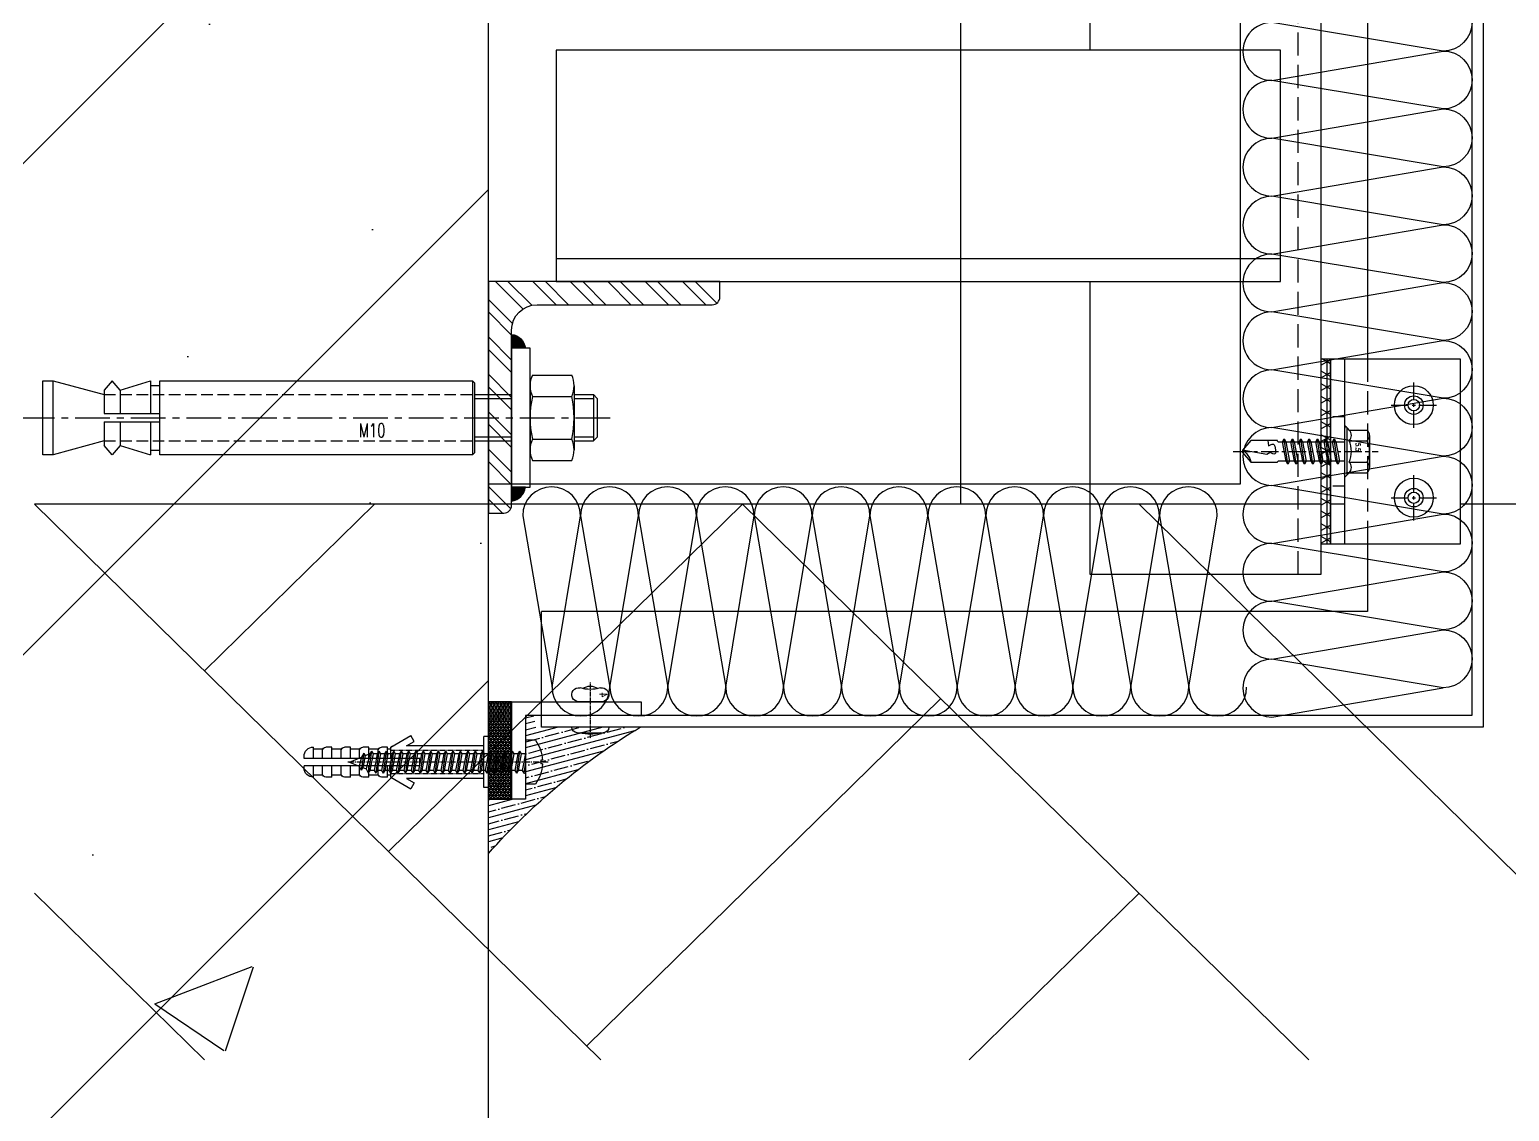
# Model space of a CAD drawing. Extents: x 220580 to 2027826, y -309201 to 71987.
# Drawn here: x 1063901 to 1064220.5, y -178107.6 to -177873.9 of the extents above; entities that cross this region are included whole.
import ezdxf
from ezdxf.enums import TextEntityAlignment as Align

# ---------------------------------------------------------------- set-up
doc = ezdxf.new("R2010")
doc.units = 0
for name, pattern in [('CENTER', [2, 1.25, -0.25, 0.25, -0.25]), ('DASH', [0.35, 0.25, -0.1]), ('ZN-CENTER', [2, 1.25, -0.25, 0.25, -0.25]), ('ZN-DASH', [0.35, 0.25, -0.1])]:
    doc.linetypes.add(name, pattern=pattern)
for name, color, linetype in [('!ZN1-填充-8', 8, 'Continuous'), ('!ZN1-文字-7', 7, 'Continuous'), ('!ZN3-铝板幕墙-3', 3, 'Continuous'), ('!ZN4-辅助材料-1', 1, 'Continuous'), ('!ZN4-配件-11', 11, 'Continuous'), ('!ZN5-钢材投影-40', 40, 'Continuous'), ('!ZN5-钢材断面-2', 2, 'Continuous'), ('!ZN5-铝材投影-112', 112, 'Continuous'), ('!ZN6-虚线-8', 8, 'ZN-DASH'), ('!ZN6-轴线-1', 1, 'ZN-CENTER'), ('20剖面图$0$A-HATCH-1', 252, 'Continuous'), ('20剖面图$0$A-SFCE', 30, 'Continuous'), ('20剖面图$0$AS-COLN', 6, 'Continuous'), ('20剖面图$0$AS-WALL', 40, 'Continuous'), ('20剖面图$0$PUB_HATCH', 8, 'Continuous'), ('Fill', 8, 'Continuous')]:
    doc.layers.add(name, color=color, linetype=linetype)
doc.styles.add('DHTEXT-1', font='ROMANS.shx', dxfattribs={"width": 0.7, "bigfont": 'CHINESE.shx'})
doc.styles.add('FS', font='simplex.shx', dxfattribs={"width": 0.7, "height": 5, "bigfont": 'TSSDCHN.SHX'})

# ---------------------------------------------------------------- blocks, each defined once
blk = doc.blocks.new('20剖面图$0$$LinePat$素土夯实')
at = {"color": 0}
for p, q in [((0, -210.0000000002183), (210.0000000002183, 0)), ((120.0000000004366, -300), (420.0000000004366, 0)), ((420.0000000004366, 0), (607.5000000004366, -187.5)), ((495.0000000004366, -300), (795.0000000008258, 0)), ((615.0000000006003, 0), (705.0000000005821, -89.99999999998181)), ((314.9999999997817, -105.0000000001091), (502.4999999997817, -292.5000000001091)), ((210.0000000002183, -209.9999999999454), (300, -300)), ((705.0000000010441, -300), (795.0000000008258, -210.0000000002183))]:
    blk.add_line(p, q, dxfattribs=at)
blk = doc.blocks.new('*U156')
at = {"layer": '!ZN4-配件-11', "ltscale": 2}
for p, q in [((0.9999999985266137, 4), (0.9999999985266137, -4)), ((-0.2000000014704759, -2.799999999999272), (-0.2000000014704759, 2.799999999999272)), ((6.500000000004093, 2.5), (6.500000000004093, -2.5))]:
    blk.add_line(p, q, dxfattribs=at)
for centre, radius, start, end in [((0.9999999985266137, 2.799999999999272), 1.2, 90, 180), ((8.000000000004093, 2.5), 1.5, 348.4480414647211, 180), ((6.629826817115822, 0), 7.175375794790098, 162.1462854323444, 197.8537145676556), ((17.16515138991645, 0), 8, 164.3308475020538, 195.6691524979462), ((7.186535023691704, -0.0009536892321193591), 2.672094166157843, 323.2266208414503, 36.78433105121299), ((0.9999999985266137, -2.799999999999272), 1.2, 180, 270), ((8.000000000004093, -2.5), 1.5, 180, 11.55195853527886)]:
    blk.add_arc(centre, radius, start, end, dxfattribs=at)
at = {"layer": '!ZN6-轴线-1', "ltscale": 0.2}
blk.add_line((10.66341780700122, 0), (-1.451370261716425, 0), dxfattribs=at)
at = {"layer": '!ZN4-配件-11', "ltscale": 2, "style": 'FS', "width": 0.8}
blk.add_text('4', height=1.728, dxfattribs=at).set_placement((7.952377313435591, 2.848157977416122), align=Align.MIDDLE)
blk = doc.blocks.new('塑料胀栓-套')
at = {"layer": '!ZN4-配件-11'}
for p, q in [((-1, -5.5), (-1, 5.5)), ((-1, 5.5), (0, 5.5)), ((0, -5.5), (0, 5.5)), ((0, 3.5), (16.67776683341481, 3.499999999999545)), ((15.00936658251612, 4.463251333972039), (15.75936658251612, 5.762289439649066)), ((16.67776683341526, 3.499999999999545), (15.00936658251612, 4.463251333972039)), ((20.08949360143833, 3.262289439649066), (15.75936658251612, 5.762289439649521)), ((19.94737703114333, 3.368242874199495), (20.07611351981541, 3.25)), ((20.07611351981541, 0.8000000000001819), (20.07611351981541, 3.25)), ((20.80392695139972, 0.8000000000001819), (20.80392695139972, 3.25)), ((20.80392695139972, 3.25), (22.10392695139944, 3.25)), ((24.80392695139972, 0.8000000000001819), (24.80392695139972, 3.25)), ((24.80392695139972, 3.25), (26.10392695139944, 3.25)), ((28.80392695139972, 0.8000000000001819), (28.80392695139972, 3.25)), ((28.80392695139972, 3.25), (30.10392695139944, 3.25)), ((32.80392695139972, 0.8000000000001819), (32.80392695139972, 3.25)), ((32.80392695139972, 3.25), (34.10392695139944, 3.25)), ((36.80392695139972, 0.8000000000001819), (36.80392695139972, 3.25)), ((36.80392695139972, 3.25), (36.80392695139972, 3.25)), ((13.80392695139972, 0.8000000000001819), (38.80392695139972, 0.8000000000001819)), ((13.80392695139972, -0.8000000000001819), (13.80392695139972, 0.8000000000001819)), ((20.07611351981541, 2.800000000000182), (20.80392695139972, 2.800000000000182)), ((22.80392695139972, 2.800000000000182), (24.80392695139972, 2.800000000000182)), ((22.80392695139972, 0.8000000000001819), (22.80392695139972, 2.550000000000182)), ((26.80392695139972, 2.800000000000182), (28.80392695139972, 2.800000000000182)), ((26.80392695139972, 0.8000000000001819), (26.80392695139972, 2.550000000000182)), ((30.80392695139972, 2.800000000000182), (32.80392695139972, 2.800000000000182)), ((30.80392695139972, 0.8000000000001819), (30.80392695139972, 2.550000000000182)), ((34.80392695139972, 2.800000000000182), (36.80392695139972, 2.800000000000182)), ((34.80392695139972, 0.8000000000001819), (34.80392695139972, 2.550000000000182)), ((38.80392695139972, 0.8000000000001819), (38.80392695139972, 1.25)), ((13.80392695139972, -0.8000000000001819), (38.80392695139972, -0.8000000000001819)), ((20.07611351981541, -3.25), (20.07611351981541, -0.8000000000001819)), ((20.07611351981541, -2.800000000000182), (20.80392695139972, -2.799999999999727)), ((20.80392695139972, -3.25), (20.80392695139972, -0.8000000000001819)), ((22.80392695139972, -2.550000000000182), (22.80392695139972, -0.8000000000001819)), ((22.80392695139972, -2.799999999999727), (24.80392695139972, -2.799999999999727)), ((24.80392695139972, -3.25), (24.80392695139972, -0.8000000000001819)), ((26.80392695139972, -2.550000000000182), (26.80392695139972, -0.8000000000001819)), ((26.80392695139972, -2.800000000000182), (28.80392695139972, -2.800000000000182)), ((28.80392695139972, -3.25), (28.80392695139972, -0.8000000000001819)), ((30.80392695139972, -2.550000000000182), (30.80392695139972, -0.8000000000001819)), ((30.80392695139972, -2.800000000000182), (32.80392695139972, -2.800000000000182)), ((32.80392695139972, -3.25), (32.80392695139972, -0.8000000000001819)), ((34.80392695139972, -2.550000000000182), (34.80392695139972, -0.8000000000001819)), ((34.80392695139972, -2.800000000000182), (36.80392695139972, -2.800000000000182)), ((36.80392695139972, -3.25), (36.80392695139972, -0.8000000000001819)), ((38.80392695139972, -1.25), (38.80392695139972, -0.8000000000001819)), ((-1, -5.5), (0, -5.5)), ((0, -3.5), (16.67776683341572, -3.499999999999545)), ((16.67776683341526, -3.5), (15.00936658251567, -4.463251333971584)), ((15.00936658251612, -4.463251333972039), (15.75936658251612, -5.762289439649066)), ((20.08949360143833, -3.262289439649066), (15.75936658251612, -5.762289439649066)), ((19.94737703114333, -3.368242874199495), (20.07611351981541, -3.25)), ((20.80392695139972, -3.25), (22.10392695139944, -3.25)), ((24.80392695139972, -3.25), (26.10392695139944, -3.25)), ((28.80392695139972, -3.25), (30.10392695139944, -3.25)), ((32.80392695139972, -3.25), (34.10392695139944, -3.25)), ((36.80392695139972, -3.25), (36.80392695139972, -3.25))]:
    blk.add_line(p, q, dxfattribs=at)
for centre, radius, start, end in [((19.60915050113545, 3), 0.5, 47.43290944020489, 90), ((22.10392695139944, 2.550000000000182), 0.7, 0, 90), ((26.10392695139944, 2.550000000000182), 0.7, 0, 90), ((30.10392695139944, 2.550000000000182), 0.7, 0, 90), ((34.10392695139944, 2.550000000000182), 0.7, 0, 90), ((36.80392695139972, 1.25), 2, 0, 90), ((22.10392695139944, -2.550000000000182), 0.7, 270, 0), ((26.10392695139944, -2.550000000000182), 0.7, 270, 0), ((30.10392695139944, -2.550000000000182), 0.7, 270, 0), ((34.10392695139944, -2.550000000000182), 0.7, 270, 0), ((36.80392695139972, -1.25), 2, 270, 0), ((19.60915050113545, -3), 0.5, 270, 312.5670905597951)]:
    blk.add_arc(centre, radius, start, end, dxfattribs=at)
at = {"layer": '!ZN6-虚线-8', "ltscale": 0.5}
for p, q in [((0, 2.5), (20.07611351981541, 2.5)), ((0, -2.5), (20.07611351981541, -2.5))]:
    blk.add_line(p, q, dxfattribs=at)
blk = doc.blocks.new('盘头ST4.8×38')
at = {"layer": '!ZN4-配件-11'}
for p, q in [((-2.137196594791874, 4.749999999999872), (-2.842170943040401e-14, 4.749999999999872)), ((-2.842170943040401e-14, 4.749999999999872), (2.842170943040401e-14, 1.989999999999881)), ((-3.68999374217529, 0.3999999999998778), (-3.299999999999983, 0.3999999999998636)), ((-3.299999999999983, 0.3999999999998636), (-3.300000000000011, -0.4000000000001336)), ((2.842170943040401e-14, 1.989999999999881), (2.842170943040401e-14, -2.600000000000151)), ((2.842170943040401e-14, 1.868996415000893), (0.6894816674914068, -1.790000000000148)), ((0, 0), (0.3372980032856674, -2.400000000000148)), ((0.2000000000000171, 1.789999999999878), (0.9105183325087296, 1.789999999999864)), ((1.262701996714299, 2.399999999999721), (0.9105183325087012, 1.789999999999878)), ((0.9105183325087012, 1.789999999999878), (1.585114339079894, -1.790000000000134)), ((1.262701996714384, 2.399999999999878), (1.937298003285662, -2.400000000000148)), ((1.262701996714299, 2.399999999999721), (1.614885660919867, 1.789999999999878)), ((1.614885660919867, 1.789999999999878), (2.289481667491401, -1.790000000000148)), ((1.614885660919867, 1.789999999999864), (2.510518332508667, 1.789999999999864)), ((2.862701996714293, 2.399999999999721), (2.510518332508695, 1.789999999999878)), ((2.510518332508695, 1.789999999999878), (3.185114339079888, -1.790000000000134)), ((2.862701996714378, 2.399999999999878), (3.537298003285656, -2.400000000000148)), ((2.862701996714293, 2.399999999999721), (3.214885660919862, 1.789999999999878)), ((3.21488566091989, 1.789999999999864), (4.110518332508661, 1.789999999999864)), ((3.214885660919862, 1.789999999999878), (3.889481667491395, -1.790000000000148)), ((4.462701996714287, 2.399999999999721), (4.11051833250869, 1.789999999999878)), ((4.11051833250869, 1.789999999999878), (4.785114339079882, -1.790000000000134)), ((4.462701996714372, 2.399999999999878), (5.13729800328565, -2.400000000000148)), ((4.462701996714287, 2.399999999999721), (4.814885660919856, 1.789999999999878)), ((4.814885660919856, 1.789999999999878), (5.48948166749139, -1.790000000000148)), ((4.814885660919856, 1.789999999999864), (5.710518332508713, 1.789999999999864)), ((6.062701996714281, 2.399999999999721), (5.710518332508684, 1.789999999999878)), ((5.710518332508684, 1.789999999999878), (6.385114339079877, -1.790000000000134)), ((6.062701996714367, 2.399999999999878), (6.737298003285645, -2.400000000000148)), ((6.062701996714281, 2.399999999999721), (6.41488566091985, 1.789999999999878)), ((6.41488566091985, 1.789999999999878), (7.089481667491384, -1.790000000000148)), ((6.41488566091985, 1.789999999999864), (7.310518332508678, 1.78999999999985)), ((7.662701996714276, 2.399999999999721), (7.310518332508678, 1.789999999999878)), ((7.310518332508678, 1.789999999999878), (7.985114339079871, -1.790000000000134)), ((7.662701996714361, 2.399999999999878), (8.337298003285639, -2.400000000000148)), ((7.662701996714276, 2.399999999999721), (8.014885660919845, 1.789999999999878)), ((8.014885660919845, 1.789999999999878), (8.689481667491378, -1.790000000000148)), ((8.014885660919816, 1.789999999999878), (8.910518332508673, 1.789999999999878)), ((9.26270199671427, 2.399999999999721), (8.910518332508673, 1.789999999999878)), ((8.910518332508673, 1.789999999999878), (9.585114339079865, -1.790000000000134)), ((9.262701996714355, 2.399999999999878), (9.937298003285633, -2.400000000000148)), ((9.26270199671427, 2.399999999999721), (9.614885660919839, 1.789999999999878)), ((9.614885660919839, 1.789999999999878), (10.28948166749137, -1.790000000000148)), ((9.61488566091981, 1.789999999999878), (10.51051833250864, 1.789999999999893)), ((10.86270199671426, 2.399999999999721), (10.51051833250867, 1.789999999999878)), ((10.51051833250867, 1.789999999999878), (11.18511433907986, -1.790000000000134)), ((10.86270199671435, 2.399999999999878), (11.53729800328563, -2.400000000000148)), ((10.86270199671426, 2.399999999999721), (11.21488566091983, 1.789999999999878)), ((11.21488566091986, 1.789999999999864), (12.11051833250869, 1.789999999999864)), ((11.21488566091983, 1.789999999999878), (11.88948166749137, -1.790000000000148)), ((12.46270199671426, 2.399999999999721), (12.11051833250866, 1.789999999999878)), ((12.11051833250866, 1.789999999999878), (12.78511433907985, -1.790000000000134)), ((12.46270199671434, 2.399999999999878), (13.13729800328562, -2.400000000000148)), ((12.46270199671426, 2.399999999999721), (12.81488566091983, 1.789999999999878)), ((12.81488566091983, 1.789999999999878), (13.48948166749136, -1.790000000000148)), ((12.81488566091986, 1.789999999999864), (13.71051833250863, 1.789999999999864)), ((14.06270199671425, 2.399999999999721), (13.71051833250866, 1.789999999999878)), ((13.71051833250866, 1.789999999999878), (14.38511433907985, -1.790000000000134)), ((14.06270199671434, 2.399999999999878), (14.73729800328562, -2.400000000000148)), ((14.06270199671425, 2.399999999999721), (14.41488566091982, 1.789999999999878)), ((14.41488566091982, 1.789999999999878), (15.08948166749136, -1.790000000000148)), ((14.41488566091979, 1.789999999999893), (15.31051833250862, 1.789999999999878)), ((15.66270199671425, 2.399999999999721), (15.31051833250865, 1.789999999999878)), ((15.31051833250865, 1.789999999999878), (15.98511433907984, -1.790000000000134)), ((15.66270199671433, 2.399999999999878), (16.33729800328561, -2.400000000000148)), ((15.66270199671425, 2.399999999999721), (16.01488566091982, 1.789999999999878)), ((16.01488566091982, 1.789999999999878), (16.68948166749135, -1.790000000000148)), ((16.01488566091982, 1.789999999999893), (16.9105183325087, 1.789999999999878)), ((17.26270199671424, 2.399999999999721), (16.91051833250864, 1.789999999999878)), ((16.91051833250864, 1.789999999999878), (17.58511433907984, -1.790000000000134)), ((17.26270199671433, 2.399999999999878), (17.9372980032856, -2.400000000000148)), ((17.26270199671424, 2.399999999999721), (17.61488566091981, 1.789999999999878)), ((17.61488566091981, 1.789999999999878), (18.28948166749134, -1.790000000000148)), ((17.61488566091981, 1.789999999999893), (18.51051833250861, 1.789999999999893)), ((18.86270199671424, 2.399999999999721), (18.51051833250864, 1.789999999999878)), ((18.51051833250864, 1.789999999999878), (19.18511433907983, -1.790000000000134)), ((18.86270199671432, 2.399999999999878), (19.5372980032856, -2.400000000000148)), ((18.86270199671424, 2.399999999999721), (19.2148856609198, 1.789999999999878)), ((19.21488566091978, 1.789999999999864), (20.1105183325086, 1.789999999999864)), ((19.2148856609198, 1.789999999999878), (19.88948166749134, -1.790000000000148)), ((20.46270199671423, 2.399999999999721), (20.11051833250863, 1.789999999999878)), ((20.11051833250863, 1.789999999999878), (20.78511433907983, -1.790000000000134)), ((20.46270199671432, 2.399999999999878), (21.13729800328559, -2.400000000000148)), ((20.46270199671423, 2.399999999999721), (20.8148856609198, 1.789999999999878)), ((20.8148856609198, 1.789999999999878), (21.48948166749133, -1.790000000000148)), ((20.81488566091983, 1.789999999999864), (21.71051833250866, 1.789999999999864)), ((22.06270199671422, 2.399999999999721), (21.71051833250863, 1.789999999999878)), ((21.71051833250863, 1.789999999999878), (22.38511433907982, -1.790000000000134)), ((22.06270199671431, 2.399999999999878), (22.73729800328559, -2.400000000000148)), ((22.06270199671422, 2.399999999999721), (22.41488566091979, 1.789999999999878)), ((22.41488566091979, 1.789999999999878), (23.08948166749133, -1.790000000000148)), ((22.41488566091982, 1.789999999999864), (23.31051833250868, 1.789999999999864)), ((23.66270199671422, 2.399999999999721), (23.31051833250862, 1.789999999999878)), ((23.31051833250862, 1.789999999999878), (23.98511433907981, -1.790000000000134)), ((23.6627019967143, 2.399999999999878), (24.33729800328558, -2.400000000000148)), ((23.66270199671422, 2.399999999999721), (24.01488566091979, 1.789999999999878)), ((24.01488566091979, 1.789999999999878), (24.68948166749132, -1.790000000000148)), ((24.01488566091982, 1.789999999999878), (24.91051833250862, 1.789999999999878)), ((25.26270199671421, 2.399999999999721), (24.91051833250862, 1.789999999999878)), ((24.91051833250862, 1.789999999999878), (25.58511433907981, -1.790000000000134)), ((25.2627019967143, 2.399999999999878), (25.93729800328558, -2.400000000000148)), ((25.26270199671421, 2.399999999999721), (25.61488566091978, 1.789999999999878)), ((25.61488566091978, 1.789999999999878), (26.28948166749132, -1.790000000000148)), ((25.61488566091984, 1.789999999999878), (26.51051833250864, 1.789999999999878)), ((26.86270199671421, 2.399999999999721), (26.51051833250861, 1.789999999999878)), ((26.51051833250861, 1.789999999999878), (27.1851143390798, -1.790000000000134)), ((26.86270199671429, 2.399999999999878), (27.53729800328557, -2.400000000000148)), ((26.86270199671421, 2.399999999999721), (27.21488566091978, 1.789999999999878)), ((27.21488566091978, 1.789999999999878), (27.88948166749131, -1.790000000000148)), ((27.21488566091975, 1.789999999999907), (28.1105183325086, 1.789999999999893)), ((28.4627019967142, 2.399999999999721), (28.1105183325086, 1.789999999999878)), ((28.1105183325086, 1.789999999999878), (28.7851143390798, -1.790000000000134)), ((28.46270199671429, 2.399999999999878), (29.13729800328557, -2.400000000000148)), ((28.4627019967142, 2.399999999999721), (28.81488566091977, 1.789999999999878)), ((28.81488566091977, 1.789999999999878), (29.4894816674913, -1.790000000000148)), ((28.81488566091977, 1.789999999999878), (29.71051833250863, 1.789999999999864)), ((30.0627019967142, 2.399999999999721), (29.7105183325086, 1.789999999999878)), ((29.7105183325086, 1.789999999999878), (30.38511433907979, -1.790000000000134)), ((30.06270199671428, 2.399999999999878), (30.73729800328556, -2.400000000000148)), ((30.0627019967142, 2.399999999999721), (30.41488566091977, 1.789999999999878)), ((30.41488566091977, 1.789999999999878), (31.0894816674913, -1.790000000000148)), ((30.41488566091974, 1.789999999999893), (31.31051833250865, 1.789999999999893)), ((31.66270199671419, 2.399999999999721), (31.31051833250859, 1.789999999999878)), ((31.31051833250859, 1.789999999999878), (31.98511433907979, -1.790000000000134)), ((31.66270199671428, 2.399999999999878), (32.33729800328555, -2.400000000000148)), ((31.66270199671419, 2.399999999999721), (32.01488566091976, 1.789999999999878)), ((32.01488566091976, 1.789999999999878), (32.68948166749129, -1.790000000000148)), ((32.01488566091973, 1.789999999999907), (32.91051833250862, 1.789999999999907)), ((33.26270199671424, 2.399999999999721), (32.91051833250862, 1.789999999999878)), ((32.91051833250862, 1.789999999999878), (33.58511433907981, -1.790000000000134)), ((33.2627019967143, 2.399999999999878), (33.92973921965174, -2.346216459793439)), ((33.26270199671424, 2.399999999999721), (33.61488566091978, 1.789999999999878)), ((33.61488566091978, 1.789999999999878), (34.43075650732143, -1.478429062079215)), ((33.61488566091973, 1.789999999999907), (33.67855772335159, 1.789999999999907)), ((34.62076470437219, 1.399725089898567), (33.67855772335159, 1.789999999999907)), ((34.92839653734913, 1.932559054640009), (34.62076470437225, 1.399725089898567)), ((34.62076470437225, 1.399725089898553), (35.13408900972976, -1.187099200723964)), ((34.92839653734913, 1.932559054640009), (35.4417208427067, -1.719933165465648)), ((34.92839653734913, 1.932559054640009), (35.42941382501888, 1.064771656925686)), ((37.99999999999991, -1.989519660128281e-13), (35.42941382501894, 1.064771656925657)), ((35.42941382501894, 1.064771656925657), (35.9427381303768, -0.8521457677509403)), ((-3.68999374217529, -0.4000000000001336), (-3.300000000000011, -0.4000000000001336)), ((2.842170943040401e-14, -2.600000000000151), (-2.842170943040401e-14, -4.750000000000114)), ((0.2000000000000171, -2.400000000000148), (0.3372980032856674, -2.400000000000162)), ((0.6894816674914068, -1.790000000000148), (0.337298003285639, -2.400000000000219)), ((0.6894816674913784, -1.790000000000134), (1.585114339079951, -1.790000000000163)), ((1.585114339079894, -1.790000000000148), (1.937298003285633, -2.400000000000219)), ((2.289481667491401, -1.790000000000148), (1.937298003285633, -2.400000000000219)), ((2.289481667491373, -1.790000000000148), (3.18511433907986, -1.790000000000148)), ((3.185114339079888, -1.790000000000148), (3.537298003285628, -2.400000000000219)), ((3.889481667491395, -1.790000000000148), (3.537298003285628, -2.400000000000219)), ((3.889481667491395, -1.790000000000148), (4.785114339079854, -1.790000000000148)), ((4.785114339079882, -1.790000000000148), (5.137298003285622, -2.400000000000219)), ((5.48948166749139, -1.790000000000148), (5.137298003285622, -2.400000000000219)), ((5.48948166749139, -1.790000000000134), (6.38511433907982, -1.790000000000134)), ((6.385114339079877, -1.790000000000148), (6.737298003285616, -2.400000000000219)), ((7.089481667491384, -1.790000000000148), (6.737298003285616, -2.400000000000219)), ((7.089481667491384, -1.790000000000134), (7.985114339079843, -1.790000000000148)), ((7.985114339079871, -1.790000000000148), (8.33729800328561, -2.400000000000219)), ((8.689481667491378, -1.790000000000148), (8.33729800328561, -2.400000000000219)), ((8.689481667491407, -1.790000000000134), (9.585114339079837, -1.790000000000134)), ((9.585114339079865, -1.790000000000148), (9.937298003285605, -2.400000000000219)), ((10.28948166749137, -1.790000000000148), (9.937298003285605, -2.400000000000219)), ((10.2894816674914, -1.79000000000012), (11.18511433907983, -1.790000000000106)), ((11.18511433907986, -1.790000000000148), (11.5372980032856, -2.400000000000219)), ((11.88948166749137, -1.790000000000148), (11.5372980032856, -2.400000000000219)), ((11.88948166749142, -1.790000000000106), (12.78511433907988, -1.79000000000012)), ((12.78511433907985, -1.790000000000148), (13.13729800328559, -2.400000000000219)), ((13.48948166749136, -1.790000000000148), (13.13729800328559, -2.400000000000219)), ((13.48948166749139, -1.790000000000106), (14.38511433907985, -1.79000000000012)), ((14.38511433907985, -1.790000000000148), (14.73729800328559, -2.400000000000219)), ((15.08948166749136, -1.790000000000148), (14.73729800328559, -2.400000000000219)), ((15.08948166749141, -1.79000000000012), (15.98511433907973, -1.790000000000106)), ((15.98511433907984, -1.790000000000148), (16.33729800328558, -2.400000000000219)), ((16.68948166749135, -1.790000000000148), (16.33729800328558, -2.400000000000219)), ((16.68948166749141, -1.790000000000106), (17.58511433907978, -1.790000000000106)), ((17.58511433907984, -1.790000000000148), (17.93729800328558, -2.400000000000219)), ((18.28948166749134, -1.790000000000148), (17.93729800328558, -2.400000000000219)), ((18.28948166749137, -1.790000000000106), (19.1851143390798, -1.790000000000106)), ((19.18511433907983, -1.790000000000148), (19.53729800328557, -2.400000000000219)), ((19.88948166749134, -1.790000000000148), (19.53729800328557, -2.400000000000219)), ((19.8894816674914, -1.790000000000092), (20.7851143390798, -1.79000000000012)), ((20.78511433907983, -1.790000000000148), (21.13729800328557, -2.400000000000219)), ((21.48948166749133, -1.790000000000148), (21.13729800328557, -2.400000000000219)), ((21.48948166749139, -1.79000000000012), (22.38511433907979, -1.790000000000134)), ((22.38511433907982, -1.790000000000148), (22.73729800328556, -2.400000000000219)), ((23.08948166749133, -1.790000000000148), (22.73729800328556, -2.400000000000219)), ((23.08948166749127, -1.79000000000012), (23.98511433907984, -1.79000000000012)), ((23.98511433907981, -1.790000000000148), (24.33729800328555, -2.400000000000219)), ((24.68948166749132, -1.790000000000148), (24.33729800328555, -2.400000000000219)), ((24.68948166749129, -1.790000000000106), (25.58511433907981, -1.79000000000012)), ((25.58511433907981, -1.790000000000148), (25.93729800328555, -2.400000000000219)), ((26.28948166749132, -1.790000000000148), (25.93729800328555, -2.400000000000219)), ((26.28948166749132, -1.790000000000106), (27.18511433907977, -1.790000000000106)), ((27.1851143390798, -1.790000000000148), (27.53729800328554, -2.400000000000219)), ((27.88948166749131, -1.790000000000148), (27.53729800328554, -2.400000000000219)), ((27.88948166749128, -1.790000000000106), (28.78511433907974, -1.79000000000012)), ((28.7851143390798, -1.790000000000148), (29.13729800328554, -2.400000000000219)), ((29.4894816674913, -1.790000000000148), (29.13729800328554, -2.400000000000219)), ((29.4894816674913, -1.79000000000012), (30.38511433907976, -1.79000000000012)), ((30.38511433907979, -1.790000000000148), (30.73729800328553, -2.400000000000219)), ((31.0894816674913, -1.790000000000148), (30.73729800328553, -2.400000000000219)), ((31.08948166749127, -1.79000000000012), (31.98511433907973, -1.79000000000012)), ((31.98511433907979, -1.790000000000148), (32.33729800328553, -2.400000000000219)), ((32.68948166749129, -1.790000000000148), (32.33729800328553, -2.400000000000219)), ((32.68948166749129, -1.790000000000106), (33.60860749686216, -1.790000000000106)), ((33.60860749686216, -1.790000000000106), (33.92973921965162, -2.346216459793581)), ((34.43075650732143, -1.478429062079215), (33.92973921965162, -2.346216459793581)), ((35.13408900972976, -1.187099200723964), (34.43075650732143, -1.478429062079215)), ((35.13408900972976, -1.187099200723992), (35.4417208427067, -1.719933165465648)), ((35.94273813037674, -0.8521457677509687), (35.4417208427067, -1.719933165465648)), ((37.99999999999991, -1.4210854715202e-13), (35.9427381303768, -0.8521457677509403)), ((-2.137196594791874, -4.750000000000128), (-2.842170943040401e-14, -4.750000000000114))]:
    blk.add_line(p, q, dxfattribs=at)
for centre, radius, start, end in [((4.299999999999983, -1.27897692436818e-13), 8, 143.5764263576689, 177.1340160174013), ((0.2000000000000171, 1.989999999999881), 0.2, 180.0000000000008, 270), ((4.299999999999983, -1.27897692436818e-13), 8, 182.8659839825987, 216.4235736423311), ((0.2000000000000171, -2.600000000000151), 0.2, 90, 179.9999999999992)]:
    blk.add_arc(centre, radius, start, end, dxfattribs=at)
at = {"layer": '!ZN6-轴线-1'}
blk.add_line((-4.913665981791098, -1.27897692436818e-13), (38.43709610552358, -1.4210854715202e-13), dxfattribs=at)
blk = doc.blocks.new('*U161')
at = {"layer": '!ZN4-配件-11'}
for name, p in [('盘头ST4.8×38', (-8.000056823624622, 2.663943885057645e-13)), ('塑料胀栓-套', (1, 0))]:
    blk.add_blockref(name, p, dxfattribs=at)
blk = doc.blocks.new('20210422110448')
at = {"layer": '!ZN1-填充-8'}
h = blk.add_hatch(dxfattribs=at)
h.set_pattern_fill('ANSI35', color=256, scale=10, angle=-60.00000000000001, style=0)
h.set_pattern_definition([(344.9999999999999, (-31053.69339226772, 55056.74170589724), (0.6470476127563027, 2.414814565722671), []), (344.9999999999999, (-31052.80950879273, 55055.21077481058), (0.6470476127563027, 2.414814565722671), [3.125, -0.625, 0, -0.625])])
edge = h.paths.add_edge_path()
edge.add_arc((104.0851680317428, 123.9419451028225), 138.7019997033893, 221.3729689328528, 239.0771948172929)
edge.add_line((32.80860395004129, 4.954987269511548), (10, 4.954992745353588))
edge.add_line((10, 4.954992745353593), (10, 2.454987269467892))
edge.add_line((10, 2.454987269467892), (8.000015481538867, 2.454987270712081))
edge.add_line((8.000015481538867, 2.454987270712081), (8.000100605211625, 20.50009984687495))
edge.add_line((8.000100605211628, 20.50009984687495), (0, 20.50009984541975))
edge.add_line((0, 20.50009984541975), (-2.612501842069787e-15, 32.26576216786998))
h = blk.add_hatch(dxfattribs=at)
h.set_pattern_fill('NET3', color=256, scale=0.2, angle=-5.088887490341627e-14, style=0)
h.set_pattern_definition([(9.213864076586628e-15, (-31.65476724914333, 58.37043849282782), (5.930569352382174e-16, 0.635), []), (59.99999999999992, (-31.65476724914333, 58.37043849282782), (-0.5499261314031181, 0.3175000000000007), []), (119.9999999999999, (-31.65476724914333, 58.37043849282782), (-0.5499261314031191, -0.3174999999999993), [])])
h.paths.add_polyline_path([(5.00009881479491, 20.50009984541975), (9.881480946205556e-05, 20.50009984541975), (0, -0.5450127307431103), (5, -0.5450127307431103)])
blk.add_lwpolyline([(5.00009881479491, 20.50009984541975), (9.881480946205556e-05, 20.50009984541975), (0, -0.5450127307431103), (5, -0.5450127307431103)], close=True, dxfattribs=at)
blk.add_lwpolyline([(5.00009881479491, 20.50009984541975), (9.881480946205556e-05, 20.50009984541975), (0, -0.5450127307431103), (5, -0.5450127307431103)], close=True, dxfattribs=at)
at = {"layer": '!ZN4-辅助材料-1', "ltscale": 5}
blk.add_lwpolyline([(5, -0.5450127307431103), (0, -0.5450127307431103), (9.881480946205556e-05, 20.50009984541975), (5.000098814809462, 20.50009984541975)], close=True, dxfattribs=at)
at = {"layer": '!ZN4-辅助材料-1'}
blk.add_arc((104.083321406677, 123.9393433194455), 138.698818787829, 221.3726940590272, 239.0772969076005, dxfattribs=at)
at = {"layer": '!ZN5-铝材投影-112'}
blk.add_lwpolyline([(5.000100605211628, 20.50009984541975), (5.000001791857358, -0.5450127307431103), (33.00000179185736, -0.5450127307431103), (33.00000179185736, 2.45498726925689), (8.000001791857358, 2.454987270712081), (8.000100605211628, 20.50009984687495), (5.000100605211628, 20.50009984541975)], dxfattribs=at)
at = {"layer": '!ZN4-配件-11'}
for name, p, rotation in [('*U161', (0, 12.50481461681375), 180), ('*U156', (22.00000178126356, 5.954987267994511), 270)]:
    blk.add_blockref(name, p, dxfattribs=dict(at, rotation=rotation))
blk = doc.blocks.new('ZT_角钢(填充)_50X50X5')
at = {"layer": '!ZN1-填充-8'}
h = blk.add_hatch(dxfattribs=at)
h.set_pattern_fill('ANSI32', color=256, scale=0.6, style=0)
h.set_pattern_definition([(45, (-11702.14548385996, -65281.3865768466), (-4.041115254481119, 4.041115254481119), []), (45, (-11699.45140585996, -65281.3865768466), (-4.041115254481119, 4.041115254481119), [])])
h.paths.add_polyline_path([(50, 3.333333333328937, 0.4142135623730951), (48.33333333333394, 5.000000000000455), (10.5, 5, -0.4142135623730951), (5, 10.5), (5, 48.33333333332848, 0.4142135623730951), (3.33333333333394, 50), (0, 50), (0, 0), (50.00000000000182, -6.821210263296962e-12)])
at = {"layer": '!ZN5-钢材断面-2'}
blk.add_lwpolyline([(0, 0), (0, 50), (3.33333333333394, 50, -0.4142135623730951), (5, 48.33333333332848), (5, 10.5, 0.4142135623730951), (10.5, 5), (48.33333333333394, 5.000000000000455, -0.4142135623730951), (50, 3.333333333328937), (50, 4.547473508864641e-13), (0, 0)], format="xyb", dxfattribs=at)
blk = doc.blocks.new('*U2004')
at = {"layer": '!ZN5-钢材断面-2', "extrusion": (0, 0, -1), "zscale": -1, "rotation": 90}
blk.add_blockref('ZT_角钢(填充)_50X50X5', (0, 0), dxfattribs=at)
blk = doc.blocks.new('*U1948')
h = blk.add_hatch(color=0)
edge = h.paths.add_edge_path()
edge.add_line((-15.00000000000364, 2.999999999993179), (-15.00000000000364, 1.591615728102624e-12))
edge.add_line((-15.00000000000364, 1.591615728102624e-12), (-18.00000000000387, 2.728484105318785e-12))
edge.add_arc((-14.58609127035152, -0.4139087296600792), 3.438908729653297, 96.91290776061862, 173.0870922391965, ccw=False)
h = blk.add_hatch(color=0)
edge = h.paths.add_edge_path()
edge.add_line((14.99999999999636, 2.999999999993179), (14.99999999999636, 1.591615728102624e-12))
edge.add_line((14.99999999999636, 1.591615728102624e-12), (17.99999999999659, 2.728484105318785e-12))
edge.add_arc((14.58609127034424, -0.4139087296600792), 3.438908729653297, 6.912907760803543, 83.08709223938138)
at = {"color": 0, "linetype": 'CENTER', "ltscale": 6}
blk.add_line((-5.076897547976395e-12, -106.2153711569533), (2.046363078989089e-12, 22.5315035618338), dxfattribs=at)
at = {"linetype": 'ByBlock', "ltscale": 20}
for p, q in [((-4.166666666667254, 18.4999999997375), (-5.000000000003013, 17.66666666640901)), ((-5.000000000003013, 17.66666666640901), (4.999999999996994, 17.66666666640901)), ((-5.000000000003013, 13.49999999992667), (-5.000000000003013, 17.66666666640901)), ((-4.166666666667254, 18.4999999997375), (4.166666666664874, 18.4999999997375)), ((-4.145833333406472, 13.49999999992667), (-4.145833333406472, 17.66666666640901)), ((4.145833333414203, 13.4999999999194), (4.145833333414203, 17.66666666640901)), ((4.166666666664874, 18.4999999997375), (4.999999999996994, 17.66666666640901)), ((4.999999999996994, 13.4999999999194), (4.999999999996994, 17.66666666640901)), ((-9.23760430703146, 4.499999999996248), (-9.23760430703146, 12.99999999999625)), ((-6.92820323027513, 13.49999999999625), (6.928203230277404, 13.49999999999625)), ((-4.618802153515162, 4.499999999996248), (-4.618802153515162, 12.99999999999625)), ((4.618802153517436, 4.499999999996248), (4.618802153517436, 12.99999999999625)), ((9.237604307033735, 4.499999999996248), (9.237604307033735, 12.99999999999625)), ((-6.92820323027513, 3.999999999996248), (6.928203230277404, 3.999999999996248)), ((-5.000000000003013, -7.999999999820957), (-5.000000000003013, 1.820126271923073e-10)), ((-4.145833333406472, -7.999999999820957), (-4.145833333406472, 1.820126271923073e-10)), ((4.145833333414203, -7.999999999820957), (4.145833333414203, 1.820126271923073e-10)), ((4.999999999996994, -7.999999999820957), (4.999999999996994, 1.820126271923073e-10)), ((-7.999999999999375, -8.44444444444514), (-7.55555555555776, -7.999999999999886)), ((-7.55555555555776, -7.999999999999886), (7.555555555555372, -7.999999999999886)), ((8.000000000000625, -8.444444444452415), (7.555555555555372, -7.999999999999886))]:
    blk.add_line(p, q, dxfattribs=at)
at = {"linetype": 'DASH', "ltscale": 10}
for p, q in [((-5.000000000003087, -87.9999999999999), (-5.000000000003013, -7.999999999999886)), ((4.999999999996913, -87.9999999999999), (4.999999999996994, -7.999999999999886))]:
    blk.add_line(p, q, dxfattribs=at)
at = {"ltscale": 10}
for p, q in [((-7.000000000006725, -77.94758677210258), (-7.000000000006725, -75.94758677210258)), ((-0.8888888888934723, -87.9999999999999), (-0.8888888888934723, -75.94758677210258)), ((0.8888888888839013, -87.9999999999999), (0.8888888888839013, -75.94758677210258)), ((7.000000000000551, -77.94758677210258), (7.000000000000551, -75.94758677210258)), ((-8.000000000006732, -77.94758677210257), (-0.8888888888934723, -77.94758677210258)), ((-5.963513038755213, -84.4999999999999), (-8.000000000006725, -77.94758677210258)), ((0.8888888888839084, -77.94758677210258), (8.00000000000055, -77.94758677210258)), ((5.963513038749038, -84.4999999999999), (8.00000000000055, -77.94758677210258)), ((-5.963513038755213, -84.4999999999999), (-0.8888888888934794, -84.4999999999999)), ((0.8888888888839013, -84.4999999999999), (5.963513038749038, -84.4999999999999)), ((-5.963513038755213, -87.9999999999999), (-0.8888888888934794, -87.99999999999989)), ((0.8888888888839013, -87.99999999999989), (5.963513038749038, -87.9999999999999))]:
    blk.add_line(p, q, dxfattribs=at)
at = {"linetype": 'ByBlock', "ltscale": 20}
blk.add_lwpolyline([(14.99999999999727, 1.13686837721616e-13), (14.99999999999727, 4.000000000000114), (-14.99999999999545, 4.000000000000114), (-14.99999999999545, 1.13686837721616e-13)], close=True, dxfattribs=at)
at = {"color": 0}
for points in [[(-15.00000000000273, 2.999999999993292), (-15.00000000000273, 1.13686837721616e-13), (-18.00000000000273, 2.842170943040401e-12, -0.3451779686434808)], [(14.99999999999727, 2.999999999993292), (14.99999999999727, 1.13686837721616e-13), (17.99999999999727, 2.842170943040401e-12, 0.3451779686434808)]]:
    blk.add_lwpolyline(points, format="xyb", close=True, dxfattribs=at)
at = {"ltscale": 10}
blk.add_lwpolyline([(-8.00000000000665, -8.444444444452415), (8.000000000000625, -8.444444444452415), (8.00000000000055, -75.94758677210258), (-8.000000000006725, -75.94758677210258)], close=True, dxfattribs=at)
for points in [[(-5.963513038755213, -84.4999999999999), (-8.000000000006725, -86.2499999999999), (-5.963513038755213, -87.9999999999999)], [(5.963513038749038, -84.4999999999999), (8.00000000000055, -86.2499999999999), (5.963513038749038, -87.9999999999999)]]:
    blk.add_lwpolyline(points, dxfattribs=at)
at = {"linetype": 'ByBlock', "ltscale": 20}
for points in [[(4.999999999996913, -87.9999999999999), (7.999999999982361, -98.98046481074721), (7.999999999985999, -101.2460711060066), (-7.999999999992173, -101.2460711060066), (-7.999999999992173, -98.98046481074721), (-5.000000000003087, -87.9999999999999)], [(7.999999999982361, -98.98046481076176), (-7.999999999992173, -98.98046481076176)]]:
    blk.add_lwpolyline(points, dxfattribs=at)
for centre, radius, start, end in [((-6.92820323027513, 7.916666666664128), 5.583333333333478, 65.56730232063656, 114.4326976793634), ((1.13686837721616e-12, -8.083333333337691), 21.58333333333508, 77.64321860954969, 102.3567813904503), ((6.928203230277404, 7.916666666664128), 5.583333333333478, 65.56730232063656, 114.4326976793634), ((-6.92820323027513, 9.583333333330188), 5.583333333333478, 245.5673023206366, 294.4326976793634), ((1.13686837721616e-12, 25.58333333333201), 21.58333333333508, 257.6432186095497, 282.3567813904503), ((6.928203230277404, 9.583333333330188), 5.583333333333478, 245.5673023206366, 294.4326976793634)]:
    blk.add_arc(centre, radius, start, end, dxfattribs=at)
at = {"layer": 'Defpoints', "color": 0, "ltscale": 10, "style": 'DHTEXT-1', "width": 0.7}
blk.add_text('M10', height=3, rotation=90, dxfattribs=at).set_placement((4.219895687111702, -30.11356242580848), align=Align.CENTER)
blk = doc.blocks.new('*U1824')
at = {"ltscale": 10}
for p, q in [((-5.449999999999818, -3.464101413275086), (-5.449999999999818, 3.464101817001181)), ((-1.015572715537019, 4.618802355381165), (-4.949999999997999, 4.618802355381165)), ((-0.5504878062047283, -5.115541284646254), (-0.5504878062065472, 5.115530008962667)), ((-0.1698801084603474, 5.480866579516958), (1.167940990853822e-05, 4.83959058622783)), ((0, -4.839613541317005), (0, 4.8396139450431)), ((-1.015583010001137, 2.309401278621424), (-4.949999999997999, 2.309401278624835)), ((0, 2.084999581674395), (14.28830168384373, 2.085001969002848)), ((1.419619596213958, 2.729999885991237), (2.200602679755074, -2.730000114008757)), ((3.219619596213958, 2.729999881768008), (4.000602679755074, -2.730000118231986)), ((5.019619596213958, 2.729999877544779), (5.800602679755074, -2.730000122455214)), ((6.819619596213958, 2.729999873321551), (7.600602679755074, -2.730000126678443)), ((8.619619596213958, 2.729999869098322), (9.400602679755075, -2.730000130901672)), ((10.41961959621396, 2.729999864875094), (11.20060267975507, -2.7300001351249)), ((12.21961959621396, 2.729999860651865), (13.00060267975507, -2.730000139348129)), ((-1.015583010002956, -2.30940087489533), (-4.94999999999618, -2.30940087489874)), ((14.28834179297628, -2.085001744372565), (0, -2.084999717997933)), ((-1.015583010001137, -4.618801951655071), (-4.949999999999818, -4.618801951654161)), ((-0.1698801084603474, -5.480877855198726), (1.167940990853822e-05, -4.839601861909371))]:
    blk.add_line(p, q, dxfattribs=at)
at = {"color": 0, "linetype": 'ZN-CENTER', "ltscale": 3}
blk.add_line((23.99999999999994, 2.188255855140087e-07), (-7.276562432845615, -1.533137051807418e-07), dxfattribs=at)
at = {"ltscale": 10}
for points in [[(1.828211756127738, -2.085000114008789), (1.047228672586622, 2.084999885991241), (1.419619596213901, 2.729999885991095), (1.792010519841123, 2.084999885991241), (2.57299360338241, -2.085000114008761), (2.200602679755074, -2.730000114008771)], [(3.628211756127738, -2.085000118232018), (2.847228672586622, 2.084999881768012), (3.219619596213901, 2.729999881767866), (3.592010519841123, 2.084999881768012), (4.37299360338241, -2.085000118231989), (4.000602679755074, -2.730000118232)], [(5.428211756127738, -2.085000122455247), (4.647228672586622, 2.084999877544783), (5.019619596213901, 2.729999877544637), (5.392010519841123, 2.084999877544783), (6.17299360338241, -2.085000122455218), (5.800602679755074, -2.730000122455229)], [(7.228211756127738, -2.085000126678475), (6.447228672586622, 2.084999873321555), (6.819619596213901, 2.729999873321409), (7.192010519841123, 2.084999873321555), (7.97299360338241, -2.085000126678447), (7.600602679755074, -2.730000126678457)], [(9.028211756127739, -2.085000130901704), (8.247228672586623, 2.084999869098326), (8.619619596213902, 2.72999986909818), (8.992010519841124, 2.084999869098326), (9.77299360338241, -2.085000130901676), (9.400602679755075, -2.730000130901686)], [(10.82821175612774, -2.085000135124933), (10.04722867258662, 2.084999864875098), (10.4196195962139, 2.729999864874951), (10.79201051984112, 2.084999864875098), (11.57299360338241, -2.085000135124904), (11.20060267975507, -2.730000135124914)], [(12.62821175612774, -2.085000139348161), (11.84722867258662, 2.084999860651869), (12.2196195962139, 2.729999860651723), (12.59201051984112, 2.084999860651869), (13.37299360338241, -2.085000139348133), (13.00060267975507, -2.730000139348143)]]:
    blk.add_lwpolyline(points, close=True, dxfattribs=at)
for points in [[(14.28755614132959, -2.084999790480305, -0.414213562373095), (14.44551068678416, -2.242954335934877), (14.44551068678416, -2.321931608662732), (20.17706341883141, -2.321931608662732), (21.99999672497771, -0.2620664843346907), (21.99999672497771, 0.2620669033741529), (20.1770634188305, 2.321932027703048), (14.44551068678416, 2.321932027703616), (14.44551068678416, 2.242954754974284, -0.414213562373095), (14.28755614132959, 2.085000209519654)], [(16.51287844574838, -2.321931608662732), (16.35611659158181, -1.195959136936376), (15.82661205339483, -1.523970797760166, -0.5304615897786895), (15.03442566961419, -1.169417307181045), (14.81075563571315, 0.0990784896746442, -0.6513157956771675), (15.47433833661651, 0.5440859063701903), (16.0012324895205, 0.2109028390927443), (16.76803563861736, 0.6608451827776259), (21.99999672497771, -0.2620664843346907, -0.2012259957209903), (20.1770634188305, 2.321932027703048)]]:
    blk.add_lwpolyline(points, format="xyb", dxfattribs=at)
for centre, radius, start, end in [((-3.866666666665878, 3.464101817001181), 1.583333333333237, 133.1735511071865, 226.8264488928781), ((0.06775032333098352, 3.464101817001181), 1.583333333333237, 133.1735511071865, 226.8264488928781), ((7.477939400387186, -2.867559875829768), 11.3218976996017, 132.4921501626091, 138.6063620026382), ((0.1333333333341216, 2.018612281773358e-07), 5.583333333333248, 155.5673023206315, 204.4326976793683), ((4.067750323330984, 2.018612281773358e-07), 5.583333333333248, 155.5673023206315, 204.4326976793683), ((-3.866666666665878, -3.464101413275086), 1.583333333333237, 133.1735511071865, 226.8264488927399), ((0.06775032333098352, -3.464101413275086), 1.583333333333237, 133.1735511071865, 226.8264488927399), ((7.477939400387186, 2.867548600148227), 11.3218976996017, 221.3935592101043, 227.5078498373909)]:
    blk.add_arc(centre, radius, start, end, dxfattribs=at)
at = {"layer": 'Defpoints', "color": 0, "ltscale": 10, "style": 'DHTEXT-1', "width": 0.7}
blk.add_text('5.5', height=1, rotation=90, dxfattribs=at).set_placement((-2.461643067588102, -0.9299515093815011), align=Align.CENTER)
blk = doc.blocks.new('*U2097')
at = {"color": 0, "linetype": 'CENTER', "ltscale": 3}
for p, q in [((0, 4.884923076923094), (0, -4.884923076923026)), ((4.884923076923078, 5.329070518200751e-14), (-4.884923076923078, 5.329070518200751e-14))]:
    blk.add_line(p, q, dxfattribs=at)
at = {"linetype": 'ByBlock', "ltscale": 10}
for radius in [4.2, 2, 1.225]:
    blk.add_circle((0, 5.329070518200751e-14), radius, dxfattribs=at)
blk = doc.blocks.new('*U2094')
at = {"ltscale": 0.25}
blk.add_wipeout([(20, 7.105427357601002e-15), (20, -2.000000000001357), (-20, -2.000000000001357), (-20, 7.105427357601002e-15)], dxfattribs=at).dxf.layer = '!ZN4-辅助材料-1'
at = {"ltscale": 0.125}
blk.add_wipeout([(-20, -30.000000000020236), (20, -30.000000000020236), (19.999999999999996, -5), (-20.000000000000004, -4.999999999971351)], dxfattribs=at).dxf.layer = '!ZN6-虚线-8'
at = {"layer": '!ZN1-填充-8'}
h = blk.add_hatch(dxfattribs=at)
h.set_pattern_fill('NET3', color=256, scale=0.75, angle=180, style=0)
h.set_pattern_definition([(180, (-1731.7059275028, 294.7401969027198), (-2.916190190469635e-16, -2.38125), []), (240, (-1731.7059275028, 294.7401969027198), (2.062222992761694, -1.190625), []), (299.9999999999999, (-1731.7059275028, 294.7401969027198), (2.062222992761694, 1.190624999999999), [])])
h.paths.add_polyline_path([(20, 0), (-20, 0), (-20, -2), (20, -2)])
at = {"layer": '!ZN4-辅助材料-1'}
blk.add_lwpolyline([(20, 0), (-20, 0), (-20, -2), (20, -2)], close=True, dxfattribs=at)
at = {"layer": '!ZN5-铝材投影-112', "ltscale": 0.25}
blk.add_line((-20, -5), (20, -5), dxfattribs=at)
at = {"layer": '!ZN5-铝材投影-112'}
blk.add_lwpolyline([(20, -2), (-20, -2), (-20, -30.00000000002228), (20, -30.00000000002228)], close=True, dxfattribs=at)
at = {"layer": '!ZN6-虚线-8', "linetype": 'ZN-DASH', "ltscale": 10}
for p, q in [((-7.5, -5), (-7.500000000007276, -2.000000000001364)), ((7.5, -5.000000000029274), (7.500000000017053, -2.000000000030639))]:
    blk.add_line(p, q, dxfattribs=at)
at = {"layer": '!ZN6-虚线-8', "color": 8, "linetype": 'ZN-DASH', "ltscale": 20}
blk.add_line((-20, -10.00004941924908), (20, -10.00004941924908), dxfattribs=at)
at = {"layer": '!ZN4-配件-11', "color": 1, "xscale": -1, "rotation": 270}
for name, p in [('*U1824', (0, -4.999999999985675)), ('*U2097', (-9.999999999999979, -20.00000000002228)), ('*U2097', (9.999999999976126, -20.00000000001597))]:
    blk.add_blockref(name, p, dxfattribs=at)
blk = doc.blocks.new('A$C6aeb0700')
at = {"layer": '20剖面图$0$PUB_HATCH'}
h = blk.add_hatch(dxfattribs=at)
h.set_pattern_fill('钢筋混凝土', color=256, scale=30, style=0)
h.set_pattern_definition([(45, (989422.6135789216, -585957.452026597), (-53.03300858899107, 53.03300858899107), []), (49.99999999999999, (989422.6135789216, -585957.452026597), (215.178054780226, -18.82564049477853), [22.5, -247.5]), (355, (989422.6135789216, -585957.452026597), (-41.6254000839, 225.6576401100035), [18, -198]), (100.4514, (989440.5450829216, -585959.020828597), (173.5528145142065, 206.8318626182861), [19.122057, -210.3426336]), (46.18420000000001, (989422.6135789216, -585897.452026597), (320.1723145876933, -49.65570429870542), [33.75, -371.25]), (96.6356, (989449.2946024216, -585901.5900186971), (280.398811664611, 292.2353612701325), [28.6830864, -315.5139]), (351.1842, (989422.6135789216, -585897.452026597), (280.3985835400882, 292.2355802775974), [27, -297]), (21, (989452.6135789216, -585912.452026597), (179.0721156355385, -120.7856671996016), [22.5, -247.5]), (326.0000000000001, (989452.6135789216, -585912.452026597), (72.99459957647451, 217.5450135140559), [18, -198]), (71.4514, (989467.5362488222, -585922.5175083971), (252.066788574447, 96.75914901298572), [19.122057, -210.3426336]), (37.50000000000001, (989422.6135789216, -585957.452026597), (3.647956595187201, 99.86815614939344), [0, -195.6, 0, -201, 0, -198.75]), (7.499999999999999, (989422.6135789216, -585957.452026597), (78.92086123264458, 118.3235135647081), [0, -114.6, 0, -191.1, 0, -75.75]), (327.5, (989355.7135789222, -585957.452026597), (160.1467308517227, -6.766461520313927), [0, -75, 0, -234, 0, -310.5]), (317.5, (989325.7135789222, -585957.452026597), (174.9558508027159, 30.03149469969532), [0, -97.5, 0, -155.4, 0, -220.5])])
h.paths.add_polyline_path([(-352, -18611.0855555064), (-352, -17800), (198, -17800), (198, -18611.0855555064)])
at = {"layer": '!ZN3-铝板幕墙-3', "ltscale": 50}
blk.add_line((209.4894179692492, -18048.16999998098), (209.4894179692492, -18023.16999998098), dxfattribs=at)
at = {"layer": '!ZN3-铝板幕墙-3', "ltscale": 20}
for points in [[(358.3433943099808, -17690.66957940892), (410.3433943099808, -17690.66957940892), (410.3433943099808, -18045.67000000019)], [(360.8433943099808, -17688.16957940892), (412.8433943099808, -17688.16957940892), (412.8433943099808, -18048.17000000033)], [(358.3433943099808, -17713.16957940892), (387.8433943099808, -17713.16957940892), (387.8433943099808, -18023.16999999885)], [(387.8433943099808, -18023.16999999885), (209.4894179692492, -18023.16999998034)], [(410.3433943099808, -18045.67000000019), (209.4894179692492, -18045.66999998034)], [(412.8433943099808, -18048.17000000033), (209.4894179692492, -18048.16999998034)]]:
    blk.add_lwpolyline(points, dxfattribs=at)
at = {"layer": '!ZN5-钢材投影-40'}
blk.add_line((212.6219867104664, -17946.93031845926), (369.0774252198171, -17946.93031845926), dxfattribs=at)
blk.add_lwpolyline([(327.8433943099808, -17951.93031845926), (327.8433943099808, -18015.13334287409), (377.8433943099808, -18015.13334287409), (377.8433943099808, -17736.98682135003), (327.8433943099808, -17736.98682135003), (327.8433943099808, -17901.93031845926)], dxfattribs=at)
blk.add_lwpolyline([(212.6219867104664, -17901.93031845926), (212.6219867104664, -17951.93031845926), (369.0774252198171, -17951.93031845926), (369.0774252198171, -17901.93031845926)], close=True, dxfattribs=at)
at = {"layer": '!ZN6-虚线-8', "color": 8, "linetype": 'ZN-DASH', "ltscale": 20}
blk.add_line((372.8433943099808, -18015.13334287409), (372.8433943099808, -17736.98682135003), dxfattribs=at)
at = {"layer": '20剖面图$0$AS-COLN'}
blk.add_line((198, -18611.0855555064), (198, -17800), dxfattribs=at)
at = {"layer": 'Fill'}
for p, q in [((205.4059707256965, -18002.51526582925), (211.7410087017342, -18039.50503797297)), ((211.7410087017342, -18039.50503797297), (217.9059707256965, -18002.51526582925)), ((217.9059707256965, -18002.51526582925), (224.2410087017342, -18039.50503797297)), ((224.2410087017342, -18039.50503797297), (230.4059707256965, -18002.51526582925)), ((230.4059707256965, -18002.51526582925), (236.7410087017342, -18039.50503797297)), ((236.7410087017342, -18039.50503797297), (242.9059707256965, -18002.51526582925)), ((242.9059707256965, -18002.51526582925), (249.2410087017342, -18039.50503797297)), ((249.2410087017342, -18039.50503797297), (255.4059707256965, -18002.51526582925)), ((255.4059707256965, -18002.51526582925), (261.7410087017342, -18039.50503797297)), ((261.7410087017342, -18039.50503797297), (267.9059707256965, -18002.51526582925)), ((267.9059707256965, -18002.51526582925), (274.2410087017342, -18039.50503797297)), ((274.2410087017342, -18039.50503797297), (280.4059707256965, -18002.51526582925)), ((280.4059707256965, -18002.51526582925), (286.7410087017342, -18039.50503797297)), ((286.7410087017342, -18039.50503797297), (292.9059707256965, -18002.51526582925)), ((292.9059707256965, -18002.51526582925), (299.2410087017342, -18039.50503797297)), ((299.2410087017342, -18039.50503797297), (305.4059707256965, -18002.51526582925)), ((305.4059707256965, -18002.51526582925), (311.7410087017342, -18039.50503797297)), ((311.7410087017342, -18039.50503797297), (317.9059707256965, -18002.51526582925)), ((317.9059707256965, -18002.51526582925), (324.2410087017342, -18039.50503797297)), ((324.2410087017342, -18039.50503797297), (330.4059707256965, -18002.51526582925)), ((330.4059707256965, -18002.51526582925), (336.7410087017342, -18039.50503797297)), ((336.7410087017342, -18039.50503797297), (342.9059707256965, -18002.51526582925)), ((342.9059707256965, -18002.51526582925), (349.2410087017342, -18039.50503797297)), ((349.2410087017342, -18039.50503797297), (355.4059707256965, -18002.51526582925))]:
    blk.add_line(p, q, dxfattribs=at)
for centre, start, end in [((211.6559707256965, -18002.51526582925), 0, 180), ((224.1559707256965, -18002.51526582925), 0, 180), ((236.6559707256965, -18002.51526582925), 0, 180), ((249.1559707256965, -18002.51526582925), 0, 180), ((261.6559707256965, -18002.51526582925), 0, 180), ((274.1559707256965, -18002.51526582925), 0, 180), ((286.6559707256965, -18002.51526582925), 0, 180), ((299.1559707256965, -18002.51526582925), 0, 180), ((311.6559707256965, -18002.51526582925), 0, 180), ((324.1559707256965, -18002.51526582925), 0, 180), ((336.6559707256965, -18002.51526582925), 0, 180), ((349.1559707256965, -18002.51526582925), 0, 180), ((217.9910087017342, -18039.50503797297), 180, 0), ((230.4910087017342, -18039.50503797297), 180, 0), ((242.9910087017342, -18039.50503797297), 180, 0), ((255.4910087017342, -18039.50503797297), 180, 0), ((267.9910087017342, -18039.50503797297), 180, 0), ((280.4910087017342, -18039.50503797297), 180, 0), ((292.9910087017342, -18039.50503797297), 180, 0), ((305.4910087017342, -18039.50503797297), 180, 0), ((317.9910087017342, -18039.50503797297), 180, 0), ((330.4910087017342, -18039.50503797297), 180, 0), ((342.9910087017342, -18039.50503797297), 180, 0), ((355.4910087017342, -18039.50503797297), 180, 0)]:
    blk.add_arc(centre, 6.25, start, end, dxfattribs=at)
at = {"layer": '!ZN1-文字-7', "ltscale": 20, "xscale": -1, "rotation": 180}
blk.add_blockref('20210422110448', (198, -18043.2150127115), dxfattribs=at)
at = {"layer": '!ZN4-配件-11', "rotation": 270}
blk.add_blockref('*U2004', (198, -17951.93031845926), dxfattribs=at)
at = {"layer": '!ZN4-配件-11', "color": 1, "rotation": 270}
blk.add_blockref('*U1948', (203, -17981.34698512589), dxfattribs=at)
at = {"xscale": -1.000000000000002, "rotation": 90}
blk.add_blockref('*U2094', (377.8433943099808, -17988.61251130435), dxfattribs=at)
at = {"layer": '!ZN3-铝板幕墙-3', "color": 8, "ltscale": 60}
for p, q in [((360.3433943099808, -17690.6695794056), (360.3433942899574, -17995.67023476865)), ((360.3433942899574, -17995.67023476865), (197.9997793240473, -17995.67146730705))]:
    blk.add_line(p, q, dxfattribs=at)
at = {"layer": 'Fill'}
blk.add_lwpolyline([(404.17843227298, -17889.64208573784, -1), (404.1784322720487, -17902.14208573784), (367.1886601287406, -17895.97712371143, 1), (367.1886601280421, -17908.47712371143), (404.1784322720487, -17902.14208573784, -1), (404.1784322713502, -17914.64208573784), (367.1886601280421, -17908.47712371143, 1), (367.1886601273436, -17920.97712371143), (404.1784322713502, -17914.64208573784, -1), (404.1784322706517, -17927.14208573784), (367.1886601273436, -17920.97712371143, 1), (367.1886601264123, -17933.47712371143), (404.1784322706517, -17927.14208573784, -1), (404.1784322697204, -17939.64208573784), (367.1886601264123, -17933.47712371143, 1), (367.188660125481, -17945.97712371143), (404.1784322697204, -17939.64208573784, -1), (404.178432268789, -17952.14208573784), (367.188660125481, -17945.97712371143, 1), (367.1886601247825, -17958.47712371143), (404.178432268789, -17952.14208573784, -1), (404.1784322680905, -17964.64208573784), (367.1886601247825, -17958.47712371143, 1), (367.188660124084, -17970.97712371143), (404.1784322680905, -17964.64208573784, -1), (404.1784322673921, -17977.14208573784), (367.188660124084, -17970.97712371143, 1), (367.1886601231527, -17983.47712371143), (404.1784322673921, -17977.14208573784, -1), (404.1784322664607, -17989.64208573784), (367.1886601231527, -17983.47712371143, 1), (367.1886601222213, -17995.97712371143), (404.1784322664607, -17989.64208573784, -1), (404.1784322655294, -18002.14208573784), (367.1886601222213, -17995.97712371143, 1), (367.1886601215228, -18008.47712371143), (404.1784322655294, -18002.14208573784, -1), (404.1784322648309, -18014.64208573784), (367.1886601215228, -18008.47712371143, 1), (367.1886601208244, -18020.97712371143), (404.1784322648309, -18014.64208573784, -1), (404.1784322638996, -18027.14208573784), (367.1886601208244, -18020.97712371143, 1), (367.188660119893, -18033.47712371143), (404.1784322638996, -18027.14208573784, -1), (404.1784322632011, -18039.64208573784), (367.188660119893, -18033.47712371143, 1), (367.1886601189617, -18045.97712371143), (404.1784322632011, -18039.64208573784)], format="xyb", dxfattribs=at)

msp = doc.modelspace()

# ---------------------------------------------------------------- linework, layer by layer
at = {"layer": '20剖面图$0$A-SFCE'}
msp.add_line((1071949.895244548, -177976.4261405054), (1063902.058854442, -177976.4261405054), dxfattribs=at)
at = {"layer": '20剖面图$0$AS-WALL'}
for p, q in [((1064102.058854938, -177976.4261405054), (1064102.058854938, -176476.4261404328)), ((1064202.058854938, -177976.4261405054), (1064102.058854938, -177976.4261405054))]:
    msp.add_line(p, q, dxfattribs=at)

# ---------------------------------------------------------------- block references
at = {"layer": '20剖面图$0$A-HATCH-1', "xscale": -0.4077054208077506, "yscale": 0.4, "zscale": 0.4}
msp.add_blockref('20剖面图$0$$LinePat$素土夯实', (1064226.184663985, -177976.4261405054), dxfattribs=at)

# ---------------------------------------------------------------- next in the draw order: block references
at = {"ltscale": 1000}
msp.add_blockref('A$C6aeb0700', (1063802.05885469, -159976.4261404328), dxfattribs=at)

doc.saveas('drawing.dxf')
